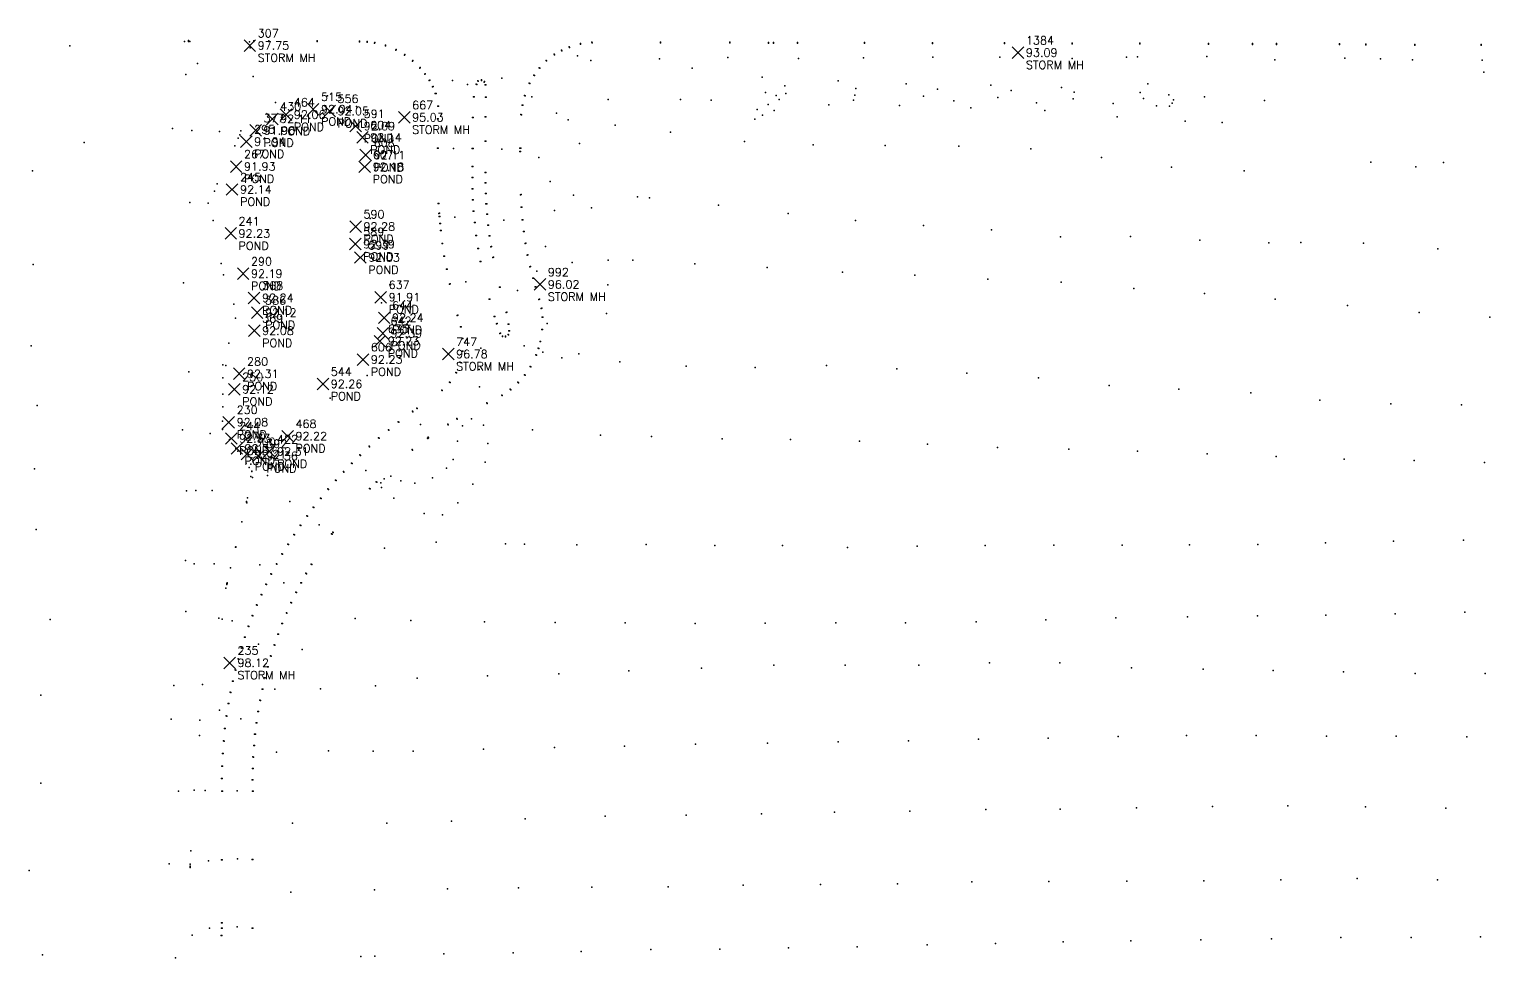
# Model space of a CAD drawing. Header units: feet. Extents: x 18182 to 20399, y 21105 to 22476.
# Drawn here: x 18212 to 19282, y 21796 to 22476 of the extents above; entities that cross this region are included whole.
import ezdxf

# ---------------------------------------------------------------- set-up
doc = ezdxf.new("R2010")
doc.units = ezdxf.units.FT
doc.header["$MEASUREMENT"] = 0
doc.layers.add('V-NODE-TEXT', color=11, linetype='Continuous')
doc.styles.get("Standard").update_dxf_attribs({"font": 'simplex.shx'})

# ---------------------------------------------------------------- blocks, each defined once
blk = doc.blocks.new('*U1080', base_point=(20611.6, 21291.7, 93.1))
at = {"layer": 'V-NODE-TEXT', "linetype": 'ByBlock', "char_height": 6}
for s, insert, attachment_point in [('1384', (20617.3, 21297.7, 93.1), 7), ('93.09', (20617.3, 21291.7, 93.1), 4), ('STORM MH', (20617.3, 21285.7, 93.1), 1)]:
    blk.add_mtext(s, dxfattribs=dict(at, insert=insert, attachment_point=attachment_point))
blk = doc.blocks.new('*U1474', base_point=(20261.5, 21122, 96))
at = {"layer": 'V-NODE-TEXT', "linetype": 'ByBlock', "char_height": 6}
for s, insert, attachment_point in [('992', (20267.2, 21128, 96), 7), ('96.02', (20267.2, 21122, 96), 4), ('STORM MH', (20267.2, 21116, 96), 1)]:
    blk.add_mtext(s, dxfattribs=dict(at, insert=insert, attachment_point=attachment_point))
blk = doc.blocks.new('*U1721', base_point=(20194.2, 21071, 96.8))
at = {"layer": 'V-NODE-TEXT', "linetype": 'ByBlock', "char_height": 6}
for s, insert, attachment_point in [('747', (20200, 21077, 96.8), 7), ('96.78', (20200, 21071, 96.8), 4), ('STORM MH', (20200, 21065, 96.8), 1)]:
    blk.add_mtext(s, dxfattribs=dict(at, insert=insert, attachment_point=attachment_point))
blk = doc.blocks.new('*U1803', base_point=(20162, 21244.3, 95))
at = {"layer": 'V-NODE-TEXT', "linetype": 'ByBlock', "char_height": 6}
for s, insert, attachment_point in [('667', (20167.8, 21250.3, 95), 7), ('95.03', (20167.8, 21244.3, 95), 4), ('STORM MH', (20167.8, 21238.3, 95), 1)]:
    blk.add_mtext(s, dxfattribs=dict(at, insert=insert, attachment_point=attachment_point))
blk = doc.blocks.new('*U1828', base_point=(20147.4, 21097.6, 92.2))
at = {"layer": 'V-NODE-TEXT', "linetype": 'ByBlock', "char_height": 6}
for s, insert, attachment_point in [('644', (20153.1, 21103.6, 92.2), 7), ('92.24', (20153.1, 21097.6, 92.2), 4), ('POND', (20153.1, 21091.6, 92.2), 1)]:
    blk.add_mtext(s, dxfattribs=dict(at, insert=insert, attachment_point=attachment_point))
blk = doc.blocks.new('*U1832', base_point=(20146.3, 21086.2, 92.4))
at = {"layer": 'V-NODE-TEXT', "linetype": 'ByBlock', "char_height": 6}
for s, insert, attachment_point in [('642', (20152, 21092.2, 92.4), 7), ('92.39', (20152, 21086.2, 92.4), 4), ('POND', (20152, 21080.2, 92.4), 1)]:
    blk.add_mtext(s, dxfattribs=dict(at, insert=insert, attachment_point=attachment_point))
blk = doc.blocks.new('*U1839', base_point=(20144.9, 21112.6, 91.9))
at = {"layer": 'V-NODE-TEXT', "linetype": 'ByBlock', "char_height": 6}
for s, insert, attachment_point in [('637', (20150.6, 21118.6, 91.9), 7), ('91.91', (20150.6, 21112.6, 91.9), 4), ('POND', (20150.6, 21106.6, 91.9), 1)]:
    blk.add_mtext(s, dxfattribs=dict(at, insert=insert, attachment_point=attachment_point))
blk = doc.blocks.new('*U1843', base_point=(20144.1, 21080.5, 92.2))
at = {"layer": 'V-NODE-TEXT', "linetype": 'ByBlock', "char_height": 6}
for s, insert, attachment_point in [('635', (20149.9, 21086.5, 92.2), 7), ('92.23', (20149.9, 21080.5, 92.2), 4), ('POND', (20149.9, 21074.5, 92.2), 1)]:
    blk.add_mtext(s, dxfattribs=dict(at, insert=insert, attachment_point=attachment_point))
blk = doc.blocks.new('*U1872', base_point=(20133.8, 21216.7, 92.1))
at = {"layer": 'V-NODE-TEXT', "linetype": 'ByBlock', "char_height": 6}
for s, insert, attachment_point in [('608', (20139.6, 21222.7, 92.1), 7), ('92.11', (20139.6, 21216.7, 92.1), 4), ('POND', (20139.6, 21210.7, 92.1), 1)]:
    blk.add_mtext(s, dxfattribs=dict(at, insert=insert, attachment_point=attachment_point))
blk = doc.blocks.new('*U1875', base_point=(20133.2, 21208.1, 92.2))
at = {"layer": 'V-NODE-TEXT', "linetype": 'ByBlock', "char_height": 6}
for s, insert, attachment_point in [('92.18', (20138.9, 21208.1, 92.2), 4), ('607', (20138.9, 21214.1, 92.2), 7), ('POND', (20138.9, 21202.1, 92.2), 1)]:
    blk.add_mtext(s, dxfattribs=dict(at, insert=insert, attachment_point=attachment_point))
blk = doc.blocks.new('*U1878', base_point=(20131.8, 21066.9, 92.2))
at = {"layer": 'V-NODE-TEXT', "linetype": 'ByBlock', "char_height": 6}
for s, insert, attachment_point in [('606', (20137.6, 21072.9, 92.2), 7), ('92.23', (20137.6, 21066.9, 92.2), 4), ('POND', (20137.6, 21060.9, 92.2), 1)]:
    blk.add_mtext(s, dxfattribs=dict(at, insert=insert, attachment_point=attachment_point))
blk = doc.blocks.new('*U1882', base_point=(20131.4, 21229.7, 92.1))
at = {"layer": 'V-NODE-TEXT', "linetype": 'ByBlock', "char_height": 6}
for s, insert, attachment_point in [('92.14', (20137.1, 21229.7, 92.1), 4), ('604', (20137.1, 21235.7, 92.1), 7), ('POND', (20137.1, 21223.7, 92.1), 1)]:
    blk.add_mtext(s, dxfattribs=dict(at, insert=insert, attachment_point=attachment_point))
blk = doc.blocks.new('*U1889', base_point=(20129.9, 21141.7, 92))
at = {"layer": 'V-NODE-TEXT', "linetype": 'ByBlock', "char_height": 6}
for s, insert, attachment_point in [('599', (20135.7, 21147.7, 92), 7), ('92.03', (20135.7, 21141.7, 92), 4), ('POND', (20135.7, 21135.7, 92), 1)]:
    blk.add_mtext(s, dxfattribs=dict(at, insert=insert, attachment_point=attachment_point))
blk = doc.blocks.new('*U1899', base_point=(20126.6, 21238, 92.1))
at = {"layer": 'V-NODE-TEXT', "linetype": 'ByBlock', "char_height": 6}
for s, insert, attachment_point in [('591', (20132.3, 21244, 92.1), 7), ('92.09', (20132.3, 21238, 92.1), 4), ('POND', (20132.3, 21232, 92.1), 1)]:
    blk.add_mtext(s, dxfattribs=dict(at, insert=insert, attachment_point=attachment_point))
blk = doc.blocks.new('*U1902', base_point=(20126.5, 21164.3, 92.3))
at = {"layer": 'V-NODE-TEXT', "linetype": 'ByBlock', "char_height": 6}
for s, insert, attachment_point in [('590', (20132.2, 21170.3, 92.3), 7), ('92.28', (20132.2, 21164.3, 92.3), 4), ('POND', (20132.2, 21158.3, 92.3), 1)]:
    blk.add_mtext(s, dxfattribs=dict(at, insert=insert, attachment_point=attachment_point))
blk = doc.blocks.new('*U1905', base_point=(20126.2, 21151.5, 92.4))
at = {"layer": 'V-NODE-TEXT', "linetype": 'ByBlock', "char_height": 6}
for s, insert, attachment_point in [('589', (20132, 21157.5, 92.4), 7), ('92.39', (20132, 21151.5, 92.4), 4), ('POND', (20132, 21145.5, 92.4), 1)]:
    blk.add_mtext(s, dxfattribs=dict(at, insert=insert, attachment_point=attachment_point))
blk = doc.blocks.new('*U1940', base_point=(20107.4, 21249, 92))
at = {"layer": 'V-NODE-TEXT', "linetype": 'ByBlock', "char_height": 6}
for s, insert, attachment_point in [('556', (20113.1, 21255, 92), 7), ('92.05', (20113.1, 21249, 92), 4), ('POND', (20113.1, 21243, 92), 1)]:
    blk.add_mtext(s, dxfattribs=dict(at, insert=insert, attachment_point=attachment_point))
blk = doc.blocks.new('*U1954', base_point=(20102.4, 21049.1, 92.3))
at = {"layer": 'V-NODE-TEXT', "linetype": 'ByBlock', "char_height": 6}
for s, insert, attachment_point in [('544', (20108.2, 21055.1, 92.3), 7), ('92.26', (20108.2, 21049.1, 92.3), 4), ('POND', (20108.2, 21043.1, 92.3), 1)]:
    blk.add_mtext(s, dxfattribs=dict(at, insert=insert, attachment_point=attachment_point))
blk = doc.blocks.new('*U1985', base_point=(20095.4, 21250.4, 92))
at = {"layer": 'V-NODE-TEXT', "linetype": 'ByBlock', "char_height": 6}
for s, insert, attachment_point in [('515', (20101.1, 21256.4, 92), 7), ('92.04', (20101.1, 21250.4, 92), 4), ('POND', (20101.1, 21244.4, 92), 1)]:
    blk.add_mtext(s, dxfattribs=dict(at, insert=insert, attachment_point=attachment_point))
blk = doc.blocks.new('*U2034', base_point=(20076.7, 21010.8, 92.2))
at = {"layer": 'V-NODE-TEXT', "linetype": 'ByBlock', "char_height": 6}
for s, insert, attachment_point in [('468', (20082.4, 21016.8, 92.2), 7), ('92.22', (20082.4, 21010.8, 92.2), 4), ('POND', (20082.4, 21004.8, 92.2), 1)]:
    blk.add_mtext(s, dxfattribs=dict(at, insert=insert, attachment_point=attachment_point))
blk = doc.blocks.new('*U2040', base_point=(20075.4, 21246.4, 92.1))
at = {"layer": 'V-NODE-TEXT', "linetype": 'ByBlock', "char_height": 6}
for s, insert, attachment_point in [('464', (20081.2, 21252.4, 92.1), 7), ('92.06', (20081.2, 21246.4, 92.1), 4), ('POND', (20081.2, 21240.4, 92.1), 1)]:
    blk.add_mtext(s, dxfattribs=dict(at, insert=insert, attachment_point=attachment_point))
blk = doc.blocks.new('*U2076', base_point=(20065.4, 21243.2, 92.1))
at = {"layer": 'V-NODE-TEXT', "linetype": 'ByBlock', "char_height": 6}
for s, insert, attachment_point in [('430', (20071.1, 21249.2, 92.1), 7), ('92.11', (20071.1, 21243.2, 92.1), 4), ('POND', (20071.1, 21237.2, 92.1), 1)]:
    blk.add_mtext(s, dxfattribs=dict(at, insert=insert, attachment_point=attachment_point))
blk = doc.blocks.new('*U2086', base_point=(20063.1, 20999.6, 92.3))
at = {"layer": 'V-NODE-TEXT', "linetype": 'ByBlock', "char_height": 6}
for s, insert, attachment_point in [('422', (20068.9, 21005.6, 92.3), 7), ('92.31', (20068.9, 20999.6, 92.3), 4), ('POND', (20068.9, 20993.6, 92.3), 1)]:
    blk.add_mtext(s, dxfattribs=dict(at, insert=insert, attachment_point=attachment_point))
blk = doc.blocks.new('*U2118', base_point=(20055.1, 20996.3, 92.4))
at = {"layer": 'V-NODE-TEXT', "linetype": 'ByBlock', "char_height": 6}
for s, insert, attachment_point in [('392', (20060.9, 21002.3, 92.4), 7), ('92.36', (20060.9, 20996.3, 92.4), 4), ('POND', (20060.9, 20990.3, 92.4), 1)]:
    blk.add_mtext(s, dxfattribs=dict(at, insert=insert, attachment_point=attachment_point))
blk = doc.blocks.new('*U2126', base_point=(20054.4, 21101.3, 92.1))
at = {"layer": 'V-NODE-TEXT', "linetype": 'ByBlock', "char_height": 6}
for s, insert, attachment_point in [('386', (20060.1, 21107.3, 92.1), 7), ('92.12', (20060.1, 21101.3, 92.1), 4), ('POND', (20060.1, 21095.3, 92.1), 1)]:
    blk.add_mtext(s, dxfattribs=dict(at, insert=insert, attachment_point=attachment_point))
blk = doc.blocks.new('*U2137', base_point=(20053.2, 21234.8, 92))
at = {"layer": 'V-NODE-TEXT', "linetype": 'ByBlock', "char_height": 6}
for s, insert, attachment_point in [('377', (20059, 21240.8, 92), 7), ('91.96', (20059, 21234.8, 92), 4), ('POND', (20059, 21228.8, 92), 1)]:
    blk.add_mtext(s, dxfattribs=dict(at, insert=insert, attachment_point=attachment_point))
blk = doc.blocks.new('*U2147', base_point=(20052.2, 21088, 92.1))
at = {"layer": 'V-NODE-TEXT', "linetype": 'ByBlock', "char_height": 6}
for s, insert, attachment_point in [('369', (20058, 21094, 92.1), 7), ('92.08', (20058, 21088, 92.1), 4), ('POND', (20058, 21082, 92.1), 1)]:
    blk.add_mtext(s, dxfattribs=dict(at, insert=insert, attachment_point=attachment_point))
blk = doc.blocks.new('*U2150', base_point=(20052, 21112.1, 92.2))
at = {"layer": 'V-NODE-TEXT', "linetype": 'ByBlock', "char_height": 6}
for s, insert, attachment_point in [('368', (20057.8, 21118.1, 92.2), 7), ('92.24', (20057.8, 21112.1, 92.2), 4), ('POND', (20057.8, 21106.1, 92.2), 1)]:
    blk.add_mtext(s, dxfattribs=dict(at, insert=insert, attachment_point=attachment_point))
blk = doc.blocks.new('*U2213', base_point=(20049, 21297, 97.7))
at = {"layer": 'V-NODE-TEXT', "linetype": 'ByBlock', "char_height": 6}
for s, insert, attachment_point in [('307', (20054.7, 21303, 97.7), 7), ('97.75', (20054.7, 21297, 97.7), 4), ('STORM MH', (20054.7, 21291, 97.7), 1)]:
    blk.add_mtext(s, dxfattribs=dict(at, insert=insert, attachment_point=attachment_point))
blk = doc.blocks.new('*U2222', base_point=(20046.7, 20997.6, 92.2))
at = {"layer": 'V-NODE-TEXT', "linetype": 'ByBlock', "char_height": 6}
for s, insert, attachment_point in [('300', (20052.5, 21003.6, 92.2), 7), ('92.21', (20052.5, 20997.6, 92.2), 4), ('POND', (20052.5, 20991.6, 92.2), 1)]:
    blk.add_mtext(s, dxfattribs=dict(at, insert=insert, attachment_point=attachment_point))
blk = doc.blocks.new('*U2229', base_point=(20046.3, 21226.6, 91.9))
at = {"layer": 'V-NODE-TEXT', "linetype": 'ByBlock', "char_height": 6}
for s, insert, attachment_point in [('295', (20052.1, 21232.6, 91.9), 7), ('91.94', (20052.1, 21226.6, 91.9), 4), ('POND', (20052.1, 21220.6, 91.9), 1)]:
    blk.add_mtext(s, dxfattribs=dict(at, insert=insert, attachment_point=attachment_point))
blk = doc.blocks.new('*U2236', base_point=(20044.1, 21129.8, 92.2))
at = {"layer": 'V-NODE-TEXT', "linetype": 'ByBlock', "char_height": 6}
for s, insert, attachment_point in [('290', (20049.8, 21135.8, 92.2), 7), ('92.19', (20049.8, 21129.8, 92.2), 4), ('POND', (20049.8, 21123.8, 92.2), 1)]:
    blk.add_mtext(s, dxfattribs=dict(at, insert=insert, attachment_point=attachment_point))
blk = doc.blocks.new('*U2248', base_point=(20041.2, 21056.5, 92.3))
at = {"layer": 'V-NODE-TEXT', "linetype": 'ByBlock', "char_height": 6}
for s, insert, attachment_point in [('280', (20046.9, 21062.5, 92.3), 7), ('92.31', (20046.9, 21056.5, 92.3), 4), ('POND', (20046.9, 21050.5, 92.3), 1)]:
    blk.add_mtext(s, dxfattribs=dict(at, insert=insert, attachment_point=attachment_point))
blk = doc.blocks.new('*U2260', base_point=(20039.4, 21001.8, 92.4))
at = {"layer": 'V-NODE-TEXT', "linetype": 'ByBlock', "char_height": 6}
for s, insert, attachment_point in [('270', (20045.1, 21007.8, 92.4), 7), ('92.37', (20045.1, 21001.8, 92.4), 4), ('POND', (20045.1, 20995.8, 92.4), 1)]:
    blk.add_mtext(s, dxfattribs=dict(at, insert=insert, attachment_point=attachment_point))
blk = doc.blocks.new('*U2265', base_point=(20039, 21208.4, 91.9))
at = {"layer": 'V-NODE-TEXT', "linetype": 'ByBlock', "char_height": 6}
for s, insert, attachment_point in [('267', (20044.7, 21214.4, 91.9), 7), ('91.93', (20044.7, 21208.4, 91.9), 4), ('POND', (20044.7, 21202.4, 91.9), 1)]:
    blk.add_mtext(s, dxfattribs=dict(at, insert=insert, attachment_point=attachment_point))
blk = doc.blocks.new('*U2284', base_point=(20037.5, 21045.2, 92.1))
at = {"layer": 'V-NODE-TEXT', "linetype": 'ByBlock', "char_height": 6}
for s, insert, attachment_point in [('250', (20043.3, 21051.2, 92.1), 7), ('92.12', (20043.3, 21045.2, 92.1), 4), ('POND', (20043.3, 21039.2, 92.1), 1)]:
    blk.add_mtext(s, dxfattribs=dict(at, insert=insert, attachment_point=attachment_point))
blk = doc.blocks.new('*U2291', base_point=(20035.9, 21191.6, 92.1))
at = {"layer": 'V-NODE-TEXT', "linetype": 'ByBlock', "char_height": 6}
for s, insert, attachment_point in [('245', (20041.7, 21197.6, 92.1), 7), ('92.14', (20041.7, 21191.6, 92.1), 4), ('POND', (20041.7, 21185.6, 92.1), 1)]:
    blk.add_mtext(s, dxfattribs=dict(at, insert=insert, attachment_point=attachment_point))
blk = doc.blocks.new('*U2294', base_point=(20035.4, 21009.2, 92.3))
at = {"layer": 'V-NODE-TEXT', "linetype": 'ByBlock', "char_height": 6}
for s, insert, attachment_point in [('244', (20041.1, 21015.2, 92.3), 7), ('92.33', (20041.1, 21009.2, 92.3), 4), ('POND', (20041.1, 21003.2, 92.3), 1)]:
    blk.add_mtext(s, dxfattribs=dict(at, insert=insert, attachment_point=attachment_point))
blk = doc.blocks.new('*U2299', base_point=(20035, 21159.3, 92.2))
at = {"layer": 'V-NODE-TEXT', "linetype": 'ByBlock', "char_height": 6}
for s, insert, attachment_point in [('241', (20040.7, 21165.3, 92.2), 7), ('92.23', (20040.7, 21159.3, 92.2), 4), ('POND', (20040.7, 21153.3, 92.2), 1)]:
    blk.add_mtext(s, dxfattribs=dict(at, insert=insert, attachment_point=attachment_point))
blk = doc.blocks.new('*U2307', base_point=(20034.2, 20844.7, 98.1))
at = {"layer": 'V-NODE-TEXT', "linetype": 'ByBlock', "char_height": 6}
for s, insert, attachment_point in [('235', (20039.9, 20850.7, 98.1), 7), ('98.12', (20039.9, 20844.7, 98.1), 4), ('STORM MH', (20039.9, 20838.7, 98.1), 1)]:
    blk.add_mtext(s, dxfattribs=dict(at, insert=insert, attachment_point=attachment_point))
blk = doc.blocks.new('*U2314', base_point=(20033.5, 21021, 92.1))
at = {"layer": 'V-NODE-TEXT', "linetype": 'ByBlock', "char_height": 6}
for s, insert, attachment_point in [('230', (20039.3, 21027, 92.1), 7), ('92.08', (20039.3, 21021, 92.1), 4), ('POND', (20039.3, 21015, 92.1), 1)]:
    blk.add_mtext(s, dxfattribs=dict(at, insert=insert, attachment_point=attachment_point))

msp = doc.modelspace()

# ---------------------------------------------------------------- linework, layer by layer
at = {"color": 0, "linetype": 'ByBlock', "lineweight": -2, "transparency": 16777216}
for p, q in [((18369.3, 22460.1, -902.3), (18377.8, 22468.6, -902.3)), ((18369.3, 22468.6, -902.3), (18377.8, 22460.1, -902.3)), ((18931.9, 22454.9, -906.9), (18940.4, 22463.4, -906.9)), ((18931.9, 22463.4, -906.9), (18940.4, 22454.9, -906.9)), ((18415.7, 22413.5, -908), (18424.2, 22422, -908)), ((18415.7, 22422, -908), (18424.2, 22413.5, -908)), ((18427.8, 22412.2, -908), (18436.3, 22420.7, -908)), ((18427.8, 22420.7, -908), (18436.3, 22412.2, -908)), ((18385.7, 22406.4, -907.9), (18394.2, 22414.9, -907.9)), ((18385.7, 22414.9, -907.9), (18394.2, 22406.4, -907.9)), ((18395.8, 22409.6, -907.9), (18404.3, 22418.1, -907.9)), ((18395.8, 22418.1, -907.9), (18404.3, 22409.6, -907.9)), ((18446.9, 22401.1, -907.9), (18455.4, 22409.6, -907.9)), ((18446.9, 22409.6, -907.9), (18455.4, 22401.1, -907.9)), ((18482.4, 22407.5, -905), (18490.9, 22416, -905)), ((18482.4, 22416, -905), (18490.9, 22407.5, -905)), ((18366.7, 22389.7, -908.1), (18375.2, 22398.2, -908.1)), ((18366.7, 22398.2, -908.1), (18375.2, 22389.7, -908.1)), ((18373.6, 22398, -908), (18382.1, 22406.5, -908)), ((18373.6, 22406.5, -908), (18382.1, 22398, -908)), ((18451.8, 22392.9, -907.9), (18460.3, 22401.4, -907.9)), ((18451.8, 22401.4, -907.9), (18460.3, 22392.9, -907.9)), ((18454.2, 22379.9, -907.9), (18462.7, 22388.4, -907.9)), ((18454.2, 22388.4, -907.9), (18462.7, 22379.9, -907.9)), ((18359.3, 22371.5, -908.1), (18367.8, 22380, -908.1)), ((18359.3, 22380, -908.1), (18367.8, 22371.5, -908.1)), ((18453.5, 22371.3, -907.8), (18462, 22379.8, -907.8)), ((18453.5, 22379.8, -907.8), (18462, 22371.3, -907.8)), ((18356.3, 22354.8, -907.9), (18364.8, 22363.2, -907.9)), ((18356.3, 22363.2, -907.9), (18364.8, 22354.8, -907.9)), ((18446.8, 22327.5, -907.7), (18455.3, 22336, -907.7)), ((18446.8, 22336, -907.7), (18455.3, 22327.5, -907.7)), ((18355.4, 22322.5, -907.8), (18363.9, 22331, -907.8)), ((18355.4, 22331, -907.8), (18363.9, 22322.5, -907.8)), ((18446.6, 22314.7, -907.6), (18455.1, 22323.2, -907.6)), ((18446.6, 22323.2, -907.6), (18455.1, 22314.7, -907.6)), ((18450.3, 22304.9, -908), (18458.8, 22313.3, -908)), ((18450.3, 22313.3, -908), (18458.8, 22304.9, -908)), ((18364.5, 22293, -907.8), (18372.9, 22301.5, -907.8)), ((18364.5, 22301.5, -907.8), (18372.9, 22293, -907.8)), ((18581.8, 22285.2, -904), (18590.3, 22293.7, -904)), ((18581.8, 22293.7, -904), (18590.3, 22285.2, -904)), ((18372.4, 22275.3, -907.8), (18380.9, 22283.7, -907.8)), ((18372.4, 22283.7, -907.8), (18380.9, 22275.3, -907.8)), ((18465.2, 22275.8, -908.1), (18473.7, 22284.3, -908.1)), ((18465.2, 22284.3, -908.1), (18473.7, 22275.8, -908.1)), ((18374.7, 22264.5, -907.9), (18383.2, 22272.9, -907.9)), ((18374.7, 22272.9, -907.9), (18383.2, 22264.5, -907.9)), ((18467.8, 22260.8, -907.8), (18476.2, 22269.2, -907.8)), ((18467.8, 22269.2, -907.8), (18476.2, 22260.8, -907.8)), ((18372.6, 22251.2, -907.9), (18381.1, 22259.7, -907.9)), ((18372.6, 22259.7, -907.9), (18381.1, 22251.2, -907.9)), ((18464.5, 22243.6, -907.8), (18473, 22252.1, -907.8)), ((18464.5, 22252.1, -907.8), (18473, 22243.6, -907.8)), ((18466.7, 22249.4, -907.6), (18475.1, 22257.9, -907.6)), ((18466.7, 22257.9, -907.6), (18475.1, 22249.4, -907.6)), ((18452.2, 22230.1, -907.8), (18460.7, 22238.6, -907.8)), ((18452.2, 22238.6, -907.8), (18460.7, 22230.1, -907.8)), ((18514.6, 22234.2, -903.2), (18523.1, 22242.6, -903.2)), ((18514.6, 22242.6, -903.2), (18523.1, 22234.2, -903.2)), ((18361.6, 22219.7, -907.7), (18370, 22228.2, -907.7)), ((18361.6, 22228.2, -907.7), (18370, 22219.7, -907.7)), ((18357.9, 22208.3, -907.9), (18366.4, 22216.8, -907.9)), ((18357.9, 22216.8, -907.9), (18366.4, 22208.3, -907.9)), ((18422.8, 22212.3, -907.7), (18431.3, 22220.8, -907.7)), ((18422.8, 22220.8, -907.7), (18431.3, 22212.3, -907.7)), ((18353.9, 22184.2, -907.9), (18362.4, 22192.7, -907.9)), ((18353.9, 22192.7, -907.9), (18362.4, 22184.2, -907.9)), ((18355.8, 22172.3, -907.7), (18364.2, 22180.8, -907.7)), ((18355.8, 22180.8, -907.7), (18364.2, 22172.3, -907.7)), ((18359.8, 22165, -907.6), (18368.3, 22173.4, -907.6)), ((18359.8, 22173.4, -907.6), (18368.3, 22165, -907.6)), ((18397, 22174, -907.8), (18405.5, 22182.5, -907.8)), ((18397, 22182.5, -907.8), (18405.5, 22174, -907.8)), ((18367.1, 22160.8, -907.8), (18375.6, 22169.3, -907.8)), ((18367.1, 22169.3, -907.8), (18375.6, 22160.8, -907.8)), ((18375.5, 22159.5, -907.6), (18384, 22168, -907.6)), ((18375.5, 22168, -907.6), (18384, 22159.5, -907.6)), ((18383.5, 22162.8, -907.7), (18392, 22171.3, -907.7)), ((18383.5, 22171.3, -907.7), (18392, 22162.8, -907.7)), ((18354.6, 22007.9, -901.9), (18363, 22016.4, -901.9)), ((18354.6, 22016.4, -901.9), (18363, 22007.9, -901.9))]:
    msp.add_line(p, q, dxfattribs=at)
for p in [(18241.7, 22464.2, -901.8), (18325.7, 22467.4, -901.5), (18328.6, 22468, -902.1), (18328.6, 22467.5, -901.6), (18328.7, 22467.4, -901.6), (18329.6, 22467.4, -901.6), (18373.3, 22467.2, -902), (18373.5, 22464.7, -902.2), (18373.7, 22462.7, -902.4), (18376.4, 22467.9, -902.6), (18376.4, 22467.4, -902.1), (18387.4, 22467.8, -902.6), (18387.4, 22467.3, -902.1), (18422.9, 22467.8, -903), (18422.9, 22467.3, -902.5), (18453.8, 22467.6, -903.3), (18453.8, 22467.1, -902.8), (18459.4, 22467.5, -903.3), (18459.4, 22467, -902.8), (18464.9, 22466.2, -902.8), (18465, 22466.7, -903.3), (18472.9, 22464.2, -902.9), (18473, 22464.7, -903.4), (18480.7, 22461.4, -903.5), (18607.4, 22463.5, -904.5), (18607.6, 22463, -904), (18615.6, 22465.8, -904.6), (18615.8, 22465.4, -904.1), (18624.1, 22467, -904.6), (18624.2, 22466.5, -904.1), (18674.2, 22467, -905.1), (18674.2, 22466.5, -904.6), (18725.1, 22466.9, -905.5), (18725.1, 22466.4, -905), (18753.5, 22466.7, -905.8), (18753.5, 22466.2, -905.3), (18757, 22466.7, -905.8), (18757, 22466.2, -905.3), (18774.7, 22466.7, -906), (18774.7, 22466.2, -905.5), (18823.7, 22466.6, -906.5), (18823.7, 22466.1, -906), (18873.6, 22466.5, -906.8), (18873.6, 22466, -906.3), (18926.3, 22466.3, -907.3), (18926.3, 22465.8, -906.8), (18975.7, 22466.1, -907.8), (18975.7, 22465.6, -907.3), (19025.3, 22466.1, -908.2), (19025.3, 22465.6, -907.7), (19075.7, 22465.9, -908.7), (19075.7, 22465.4, -908.2), (19107.8, 22465.8, -908.7), (19107.8, 22465.3, -908.2), (19125.4, 22465.8, -908.8), (19125.4, 22465.3, -908.3), (19171.5, 22465.6, -908.7), (19171.5, 22465.1, -908.2), (19190.8, 22465.5, -908.8), (19190.8, 22465, -908.3), (19226.8, 22465.3, -908.7), (19226.8, 22464.8, -908.2), (19275.2, 22465.1, -908.6), (19275.2, 22464.6, -908.1), (18335.3, 22451.2, -903.1), (18480.4, 22461, -903), (18486.8, 22457.4, -903.2), (18487.1, 22457.8, -903.7), (18492.7, 22453, -903.4), (18493, 22453.4, -903.9), (18590.6, 22453.5, -904.5), (18590.9, 22453.1, -904), (18596.4, 22458.1, -904.6), (18596.6, 22457.7, -904.1), (18601.7, 22461.1, -904.6), (18602, 22460.6, -904.1), (18613.4, 22456.9, -904.2), (18623.2, 22453.5, -904.3), (18673.5, 22454.6, -905.1), (18723.6, 22455.7, -905.7), (18775.4, 22454.9, -905.8), (18823, 22455.4, -906), (18873.8, 22455.8, -906.4), (18922.7, 22455.9, -906.7), (18975.7, 22455, -907.3), (19015.6, 22455.9, -907.8), (19023.7, 22456.1, -908), (19074.5, 22456.3, -908.4), (19124.2, 22454, -908.5), (19175.5, 22455.1, -908.3), (19201.5, 22454.7, -908.3), (19225.1, 22453.9, -908.6), (19275.9, 22453.7, -908.3), (18326.8, 22443.2, -904.2), (18375.9, 22441.8, -904.4), (18498, 22447.9, -903.5), (18498.3, 22448.3, -904), (18501.6, 22443.5, -903.7), (18502, 22443.8, -904.2), (18558.2, 22440.5, -904.1), (18581.5, 22442.6, -904.4), (18582, 22442.4, -903.9), (18585.5, 22448.1, -904.5), (18585.9, 22447.8, -904), (18697.5, 22447.8, -905.3), (18748.7, 22441.3, -906), (19277.2, 22444.9, -905.9), (18504.8, 22438.8, -903.8), (18505.3, 22439.1, -904.3), (18507.4, 22434.1, -904), (18507.9, 22434.4, -904.5), (18509.9, 22429.3, -904.6), (18522, 22438.8, -904.2), (18532.9, 22435.9, -904.2), (18539.4, 22436.1, -904), (18539.9, 22436, -903.5), (18540.6, 22438.6, -904.1), (18540.8, 22438.2, -903.6), (18543.2, 22439.3, -904), (18543.2, 22438.8, -903.5), (18545.2, 22437.7, -903.6), (18545.5, 22438.1, -904.1), (18546, 22435.6, -903.5), (18546.5, 22435.6, -904), (18578.2, 22436.8, -904.4), (18578.7, 22436.5, -903.9), (18751.3, 22430, -906.1), (18765.4, 22435, -906), (18766.1, 22429.4, -908.7), (18804.3, 22438.6, -905.3), (18817.3, 22432.9, -905.6), (18854.1, 22436.3, -905.4), (18877.1, 22432.4, -906), (18916.3, 22435.3, -905.5), (18931, 22431.4, -906.2), (18968, 22433.7, -906.4), (18977.2, 22430.3, -907.1), (19025.5, 22430, -907.7), (19031.1, 22436.3, -907.3), (18392.4, 22422.7, -905.1), (18430.4, 22427.5, -904.2), (18451.6, 22419.7, -904.7), (18509.4, 22429.2, -904.1), (18511.3, 22420.1, -904.1), (18511.8, 22420.1, -904.6), (18537.3, 22426.8, -904.1), (18537.8, 22426.8, -903.6), (18546.1, 22426.7, -903.5), (18546.6, 22426.7, -904), (18572.9, 22420.8, -904.5), (18573.4, 22420.7, -904), (18574.6, 22427.7, -904.4), (18575.1, 22427.5, -903.9), (18580, 22426.8, -903.6), (18635.9, 22424.8, -903.9), (18689, 22424.9, -905.2), (18711.3, 22424.4, -905.6), (18753.2, 22421.2, -908.6), (18759, 22427.9, -908.6), (18761.2, 22425, -906.3), (18797.6, 22421, -906), (18815.7, 22424.4, -906.5), (18816.5, 22428.1, -909.1), (18849.3, 22420.6, -906.5), (18867, 22427.4, -909.3), (18889, 22424, -907), (18901.6, 22418.9, -906.8), (18921.3, 22426.4, -909.6), (18949.7, 22422.5, -907.2), (18976.5, 22425.4, -910.1), (19005.9, 22422, -908.3), (19028, 22425.6, -910.7), (19037.4, 22420.2, -908.8), (19046.5, 22428.4, -908), (19047, 22419.9, -910.1), (19049, 22422.3, -911.3), (19050, 22424.7, -911.3), (19072.6, 22426.9, -907.6), (19116.5, 22424.2, -910.7), (18511.1, 22410.8, -904.2), (18511.6, 22410.7, -904.7), (18536.6, 22411.6, -904.2), (18537.1, 22411.6, -903.7), (18546, 22412.2, -903.7), (18546.5, 22412.2, -904.2), (18572, 22413.8, -904.5), (18572.5, 22413.7, -904), (18598.1, 22414.9, -902.6), (18606.6, 22410.1, -902.4), (18743.3, 22410.5, -906.1), (18745, 22417.6, -906.7), (18748.9, 22413.5, -909), (18757.6, 22416.8, -906.2), (18955.7, 22416.8, -907.4), (19008.6, 22412.3, -908.2), (19058.4, 22409.1, -909.1), (19085.7, 22408.1, -907.7), (18317, 22403.7, -904.3), (18331.1, 22402.3, -904.3), (18351.4, 22401.5, -904.8), (18366.2, 22399.1, -905.6), (18366.2, 22398.9, -905.6), (18366.9, 22402, -905.5), (18454.6, 22398.4, -907.9), (18466.8, 22402.8, -904.9), (18641.2, 22406.2, -903.7), (18681.6, 22400.9, -905.3), (18252.2, 22393.3, -902.6), (18362.5, 22390.9, -905.4), (18365.1, 22396.6, -905.6), (18511, 22389.2, -904.3), (18511.5, 22389.2, -904.8), (18522.8, 22388.9, -904.6), (18536.5, 22388.9, -904.4), (18537, 22388.9, -903.9), (18545.9, 22394.4, -903.9), (18546.4, 22394.4, -904.4), (18558, 22388.4, -904.6), (18571.3, 22386.9, -904.8), (18571.4, 22389.3, -904.8), (18571.8, 22386.9, -904.3), (18571.9, 22389.3, -904.3), (18614.9, 22392.7, -902.1), (18735.7, 22394.2, -906.1), (18786.2, 22391.7, -906.2), (18838.8, 22391.3, -906.4), (18892.8, 22390.6, -906.8), (18945.4, 22388.7, -907.2), (18536.4, 22375.9, -904.5), (18536.9, 22375.9, -904), (18585.3, 22382.5, -902.8), (18997.2, 22382.4, -908.2), (19194.5, 22379.1, -907.4), (19247.8, 22378.8, -907.6), (18214.3, 22372.7, -902.2), (18469.3, 22375.3, -904.9), (18536.3, 22367.7, -904.1), (18536.8, 22367.7, -903.6), (18545.9, 22371.5, -904), (18546.4, 22371.5, -904.5), (19048.5, 22375.2, -908.9), (19101.6, 22372.6, -908.9), (19227.4, 22375.6, -907.6), (18347.7, 22357.8, -904.9), (18349.6, 22363, -904.6), (18536.4, 22359.5, -903.7), (18536.9, 22359.5, -903.2), (18545.9, 22363.8, -903.9), (18546.1, 22356.1, -903.9), (18546.4, 22363.8, -904.4), (18546.6, 22356.1, -904.4), (18571.7, 22355.1, -905), (18572.2, 22355.2, -904.5), (18593.4, 22364.9, -902.8), (18610.6, 22354.9, -901.7), (18329.7, 22349.5, -904.7), (18343.1, 22349, -904.2), (18511.5, 22348.7, -904.5), (18512, 22348.7, -905), (18536.7, 22351.3, -903.3), (18537.2, 22351.3, -902.8), (18546.5, 22348.4, -903.9), (18547, 22348.5, -904.4), (18572.3, 22346, -905.1), (18572.8, 22346.1, -904.6), (18623.8, 22345.5, -901.8), (18657.5, 22353.6, -904.7), (18666.3, 22352.8, -905), (18716.7, 22347.5, -906.2), (18346.7, 22336.2, -904.7), (18461.8, 22337.8, -905.5), (18512, 22341.4, -904.5), (18512.2, 22339.1, -904.5), (18512.5, 22341.5, -905), (18512.6, 22334.1, -904.5), (18512.7, 22339.2, -905), (18513.1, 22334.1, -905), (18523.7, 22338.6, -904.7), (18537.2, 22343.1, -903), (18537.7, 22343.1, -902.5), (18538, 22334.9, -902.6), (18538.5, 22334.9, -902.1), (18547.1, 22340.8, -903.9), (18547.6, 22340.8, -904.4), (18559.5, 22336.4, -904.7), (18573, 22336.8, -905.1), (18573.5, 22336.8, -904.6), (18596.7, 22343.5, -902.6), (18767.9, 22341.3, -906.1), (18817.2, 22336.2, -906.4), (18513.1, 22329, -904.5), (18513.6, 22329, -905), (18539.1, 22325.2, -903.1), (18539.6, 22325.3, -902.6), (18547.9, 22332.8, -903.9), (18548.4, 22332.9, -904.4), (18548.9, 22324.9, -903.8), (18549.4, 22325, -904.3), (18573.9, 22328.1, -905), (18574.4, 22328.2, -904.5), (18866.8, 22332.7, -906.5), (18916.6, 22329.3, -906.6), (18967.3, 22324.4, -907.5), (19018.6, 22324.5, -908.4), (18460.2, 22318.5, -905.5), (18514.3, 22319.5, -904.5), (18514.7, 22319.5, -905), (18540.5, 22315.7, -903.7), (18541, 22315.7, -903.2), (18550.1, 22317, -903.8), (18550.6, 22317.1, -904.3), (18575.2, 22319.5, -904.9), (18575.7, 22319.6, -904.4), (18590.1, 22317.2, -903.4), (19069.3, 22321.8, -908.5), (19119.7, 22319.8, -907.4), (19143.3, 22320.2, -906.3), (19189.1, 22319.7, -905.7), (19243.6, 22315.4, -907.6), (18214.8, 22304, -903.4), (18352.5, 22304.7, -904.7), (18466.5, 22307.2, -905.2), (18515.7, 22310, -904.4), (18516.2, 22310.1, -904.9), (18542.3, 22306.1, -904.2), (18542.8, 22306.2, -903.7), (18551.4, 22309.2, -903.8), (18551.9, 22309.3, -904.3), (18576.7, 22310.9, -904.8), (18577.2, 22311, -904.3), (18578.6, 22302.4, -904.8), (18579.1, 22302.5, -904.3), (18609.6, 22305.4, -902.1), (18635.9, 22307.3, -902.9), (18654, 22307.1, -904.4), (18699.4, 22304.6, -906), (18752.3, 22301.7, -906.1), (18325, 22290.6, -905.4), (18354.2, 22296.5, -904.2), (18517.6, 22300.6, -904.3), (18518, 22300.7, -904.8), (18531.8, 22291.3, -904.4), (18580.8, 22293.9, -904.7), (18581.3, 22294, -904.2), (18583.7, 22299.2, -903.9), (18807.5, 22298.3, -906.2), (18860.5, 22296.1, -906.5), (18914.1, 22293.2, -906.6), (18967.7, 22291, -907.3), (18476.1, 22289, -905.1), (18519.8, 22289.7, -904.2), (18520.3, 22289.8, -904.7), (18556.4, 22287.3, -903.6), (18556.9, 22287.4, -904.1), (18569.5, 22285, -904.3), (18582.5, 22287.6, -904.7), (18582.9, 22287.7, -904.2), (18635.7, 22289.2, -902.8), (19021, 22286.5, -908.1), (19072.6, 22282.8, -908), (18361.8, 22274.9, -903.6), (18470.1, 22276, -907.9), (18548.8, 22278.6, -904.1), (18549.3, 22278.7, -903.6), (18561.2, 22268.9, -903.4), (18561.7, 22269, -903.9), (18585.2, 22278.4, -904.5), (18585.7, 22278.5, -904), (18586.8, 22271.9, -904.4), (18587.3, 22272, -903.9), (19124.4, 22278.6, -906.6), (19177.5, 22274, -907.1), (18363, 22264.8, -903.6), (18488.7, 22260, -904.6), (18525.5, 22266.7, -904), (18526, 22266.8, -904.5), (18527.8, 22258.3, -903.9), (18528.3, 22258.4, -904.4), (18552.6, 22265.8, -903.9), (18553, 22266, -903.4), (18554.3, 22260.6, -903.8), (18554.7, 22260.7, -903.3), (18562.7, 22260.2, -903.3), (18563.2, 22260.3, -903.8), (18587.6, 22265.4, -904.3), (18588.1, 22265.4, -903.8), (18591.4, 22260.9, -903.5), (18634.8, 22268.1, -902.5), (19229.9, 22268.8, -907.7), (19281.6, 22265.4, -907.8), (18529, 22249.7, -903.8), (18529.5, 22249.7, -904.3), (18556.6, 22253.4, -903.7), (18557.1, 22253.6, -903.2), (18558.5, 22251.2, -903.7), (18558.7, 22251.6, -903.2), (18560.8, 22251.5, -903.2), (18560.9, 22251, -903.8), (18562.7, 22252.8, -903.2), (18563.1, 22252.5, -903.7), (18563.3, 22255.3, -903.2), (18563.8, 22255.4, -903.7), (18586.1, 22247.7, -903.8), (18586.5, 22247.6, -903.3), (18587.5, 22256.5, -904), (18588, 22256.4, -903.5), (18213.5, 22244.4, -904.6), (18358.3, 22246.5, -904.1), (18482.9, 22240.7, -904.4), (18529.1, 22240.5, -903.7), (18529.6, 22240.5, -904.2), (18542.7, 22242.6, -904), (18574.4, 22244.4, -903.6), (18583, 22237.8, -903.5), (18583.5, 22237.6, -903), (18584.8, 22242.7, -903.6), (18585.2, 22242.5, -903.1), (18588.2, 22239.9, -902.8), (18614.6, 22238.5, -901.3), (18353.8, 22230.5, -904.5), (18355.9, 22230, -904.6), (18527.4, 22232.4, -903.8), (18527.9, 22232.3, -904.3), (18541.5, 22227.2, -904), (18559.1, 22228.1, -903.7), (18578.8, 22229.3, -903.4), (18579.3, 22229.1, -902.9), (18602.1, 22235.6, -901.2), (18644.4, 22232.7, -904), (18693.1, 22229.5, -906.1), (18743.7, 22228.6, -906.3), (18795.9, 22230, -906.5), (18847.3, 22227.7, -906.6), (18328.9, 22225.4, -904), (18353.8, 22221, -904.8), (18459.6, 22222.6, -904.7), (18519.8, 22217.9, -903.9), (18520.2, 22217.6, -904.4), (18524.3, 22224.8, -903.9), (18524.8, 22224.6, -904.4), (18569.9, 22217.7, -903.5), (18570.2, 22217.4, -903), (18574.7, 22223.2, -903.4), (18575.1, 22222.9, -902.9), (18898.7, 22224.4, -906.6), (18951, 22221, -906.9), (18353.7, 22208.9, -905.2), (18432.5, 22206, -905), (18514.1, 22212, -904), (18514.4, 22211.6, -904.5), (18541.7, 22214.3, -904), (18558.1, 22208.4, -903.9), (18558.4, 22208, -903.4), (18564.3, 22212.7, -903.7), (18564.6, 22212.3, -903.2), (19002.8, 22215.3, -907.9), (19053.9, 22212.7, -907.6), (19106.5, 22210.1, -906.3), (18217.9, 22200.7, -904.3), (18353.7, 22199.8, -905.5), (18492.7, 22196.5, -903.8), (18493, 22196.1, -904.3), (18495.9, 22198.8, -903.9), (18496.2, 22198.4, -904.4), (18547.2, 22202.7, -904.2), (18547.4, 22202.2, -903.7), (19157.1, 22204.6, -906.4), (19209.1, 22202, -906.4), (19260.8, 22201.1, -906.3), (18353.6, 22189.2, -905.9), (18353.6, 22183.6, -906.1), (18482.3, 22188.8, -903.7), (18482.6, 22188.4, -904.2), (18498.5, 22186.9, -904), (18518.5, 22187, -904.4), (18518.7, 22186.6, -903.9), (18525.2, 22191.1, -904.4), (18525.4, 22190.7, -903.9), (18529.4, 22185.8, -903.1), (18535.8, 22191, -903.2), (18544.7, 22186.2, -902), (18324.2, 22183, -903.8), (18344.4, 22180.1, -904.3), (18353.6, 22183.1, -906.1), (18358.6, 22175.9, -906.1), (18467.9, 22177.1, -903.4), (18468.3, 22176.7, -903.9), (18475, 22183, -903.5), (18475.3, 22182.6, -904), (18503.6, 22176.9, -904.2), (18503.9, 22176.5, -903.7), (18504.2, 22177.4, -904.2), (18504.5, 22177, -903.7), (18525.7, 22174.6, -902.1), (18547.8, 22172.8, -900.1), (18580.5, 22183, -899.7), (18630.4, 22178.9, -904.6), (18667.6, 22178.1, -905.8), (18719.4, 22176.2, -905.9), (18769.6, 22175.7, -906.1), (18820.1, 22174.7, -906.2), (18363.3, 22169.3, -906.1), (18364.7, 22167.3, -906.1), (18371.2, 22164.8, -907.7), (18375.1, 22162.3, -907.9), (18454.2, 22164.6, -903.2), (18454.6, 22164.2, -903.7), (18461, 22170.9, -903.3), (18461.3, 22170.5, -903.8), (18492.5, 22168.4, -904), (18492.8, 22168, -903.5), (18869.9, 22172.5, -906.2), (18921.1, 22169.9, -906.3), (18973.3, 22168.8, -907), (19023.6, 22167.3, -907.8), (19074.7, 22165.4, -906.8), (19125.1, 22163.3, -905.9), (18215.9, 22154.4, -902.5), (18370.9, 22158.4, -906), (18373.1, 22155.4, -906), (18374.4, 22157.8, -906.6), (18375, 22152.7, -906), (18375, 22152.6, -906), (18375, 22152.4, -906), (18397.2, 22153.6, -904.7), (18442.2, 22152.4, -903.1), (18442.5, 22152, -903.6), (18448.1, 22158.5, -903.1), (18448.5, 22158.2, -903.6), (18458.5, 22153, -903.6), (18517.5, 22154.9, -900.8), (18522.4, 22161.1, -901), (18545.9, 22159.2, -899.3), (19174.9, 22161.5, -906), (19226.2, 22160.4, -905.9), (19277.7, 22159, -905.5), (18374.4, 22148.7, -906), (18375.5, 22148, -905.9), (18386.5, 22149.5, -905.1), (18436.4, 22146, -903), (18436.8, 22145.7, -903.5), (18466.1, 22144.9, -903.6), (18466.5, 22144.5, -903.1), (18469.6, 22144.1, -902.8), (18470.1, 22140.6, -902.5), (18471.9, 22147.1, -903), (18476.9, 22148.9, -902.8), (18484.1, 22145.6, -902.2), (18494.5, 22143.9, -901.3), (18507.4, 22147.8, -900.8), (18536.8, 22143.1, -899.4), (18327.3, 22138.2, -903), (18334, 22138.5, -904.1), (18346.1, 22138.4, -904.1), (18371.1, 22129.8, -905.7), (18371.2, 22130.5, -905.7), (18371.8, 22133, -905.7), (18402.8, 22130.4, -902.8), (18425.3, 22132.9, -902.8), (18425.7, 22132.6, -903.3), (18430.8, 22139.6, -902.9), (18431.1, 22139.2, -903.4), (18461.3, 22140, -903.7), (18461.7, 22139.6, -903.2), (18478.9, 22132.8, -901.7), (18371.3, 22129.4, -905.7), (18415.3, 22120, -902.7), (18415.7, 22119.7, -903.2), (18420, 22126.2, -902.8), (18420.4, 22125.9, -903.2), (18501.3, 22121.7, -899.9), (18514.6, 22120.7, -899.8), (18525.8, 22129.5, -899.5), (18217.1, 22109.9, -902.1), (18367.6, 22115.5, -905.6), (18410.5, 22113.1, -902.6), (18410.9, 22112.9, -903.1), (18424.4, 22113.3, -902.9), (18401.4, 22099.1, -902.5), (18401.8, 22098.9, -903), (18405.8, 22106.2, -902.6), (18406.2, 22105.9, -903.1), (18433.4, 22106.8, -903.1), (18433.8, 22106.5, -902.6), (18434.4, 22108, -903.2), (18434.7, 22107.7, -902.7), (18510, 22100.5, -900.4), (18560.7, 22099.3, -902.4), (18574.6, 22099.1, -903.3), (18613.1, 22098.6, -905), (18663.7, 22098.8, -905.4), (18714, 22098.1, -905.6), (18763.6, 22098.2, -905.8), (18862.2, 22097.7, -905.8), (18912, 22098.1, -906.2), (18962.3, 22098.3, -906.4), (19012.4, 22098.4, -907.4), (19061.8, 22098.6, -907.2), (19111.7, 22099, -905.9), (19161.4, 22100.1, -905.4), (19211.1, 22101.3, -905.2), (19262.4, 22102.1, -904.8), (18326.5, 22087.1, -902.7), (18363.1, 22096.9, -905.4), (18363.2, 22097.1, -905.4), (18363.2, 22097, -905.4), (18397.1, 22092, -902.4), (18397.5, 22091.7, -902.9), (18472.1, 22096.2, -900.6), (18811.2, 22096.8, -905.9), (18332.9, 22084.8, -903.6), (18347.4, 22084.7, -904), (18359.5, 22081.8, -905.3), (18380.9, 22083.9, -902.6), (18389, 22077.3, -902.3), (18389.5, 22077.1, -902.8), (18393, 22084.7, -902.4), (18393.4, 22084.5, -902.9), (18414.5, 22077.8, -902.9), (18415, 22077.5, -902.4), (18418.4, 22084.5, -902.9), (18418.9, 22084.2, -902.4), (18356.1, 22067, -905.3), (18356.7, 22069.5, -905.3), (18356.8, 22070.2, -905.3), (18356.9, 22070.7, -905.3), (18356.9, 22070.4, -905.3), (18356.9, 22070.3, -905.3), (18385.3, 22069.8, -902.3), (18385.8, 22069.6, -902.8), (18398.4, 22070.8, -902.6), (18410.8, 22070.9, -902.8), (18411.3, 22070.7, -902.3), (18381.8, 22062.3, -902.2), (18382.3, 22062, -902.7), (18403.7, 22056.4, -902.7), (18404.1, 22056.2, -902.2), (18407.3, 22064, -902.8), (18407.7, 22063.8, -902.3), (18326.7, 22049.9, -902.7), (18350.9, 22044.9, -905.3), (18375.3, 22046.8, -902.2), (18375.8, 22046.7, -902.7), (18378.5, 22054.6, -902.2), (18378.9, 22054.4, -902.7), (18400.3, 22048.8, -902.7), (18400.7, 22048.6, -902.2), (18450.6, 22044.7, -904.9), (19007.8, 22045.1, -907.3), (19060.2, 22046, -907.4), (19111.4, 22046.7, -906), (19161.5, 22047.1, -905.5), (19212.4, 22048.1, -905.4), (19263.3, 22049.3, -905.1), (18227.4, 22043.9, -901.7), (18353.2, 22044.2, -905.3), (18360.7, 22043, -902.9), (18372.4, 22039, -902.1), (18372.9, 22038.8, -902.6), (18397.1, 22041, -902.6), (18397.5, 22040.9, -902.1), (18491.5, 22043.2, -904.9), (18545.3, 22042.3, -905.1), (18597.2, 22041.8, -905.1), (18648.4, 22041.5, -905.3), (18699.8, 22040.9, -905.7), (18751, 22041.2, -905.9), (18802.7, 22041.4, -906), (18853.8, 22041.5, -906.1), (18905.4, 22042.3, -906.2), (18956.6, 22043.6, -906.5), (18367.2, 22023.1, -902.1), (18367.6, 22023, -902.6), (18369.7, 22031.1, -902.1), (18370.1, 22031, -902.6), (18379.8, 22025.8, -902.4), (18391.3, 22025.3, -902.6), (18391.8, 22025.2, -902.1), (18394.1, 22033.2, -902.6), (18394.5, 22033.1, -902.1), (18364.9, 22015.1, -902.1), (18365.3, 22014.9, -902.6), (18388.8, 22017.3, -902.5), (18389.2, 22017.2, -902), (18412, 22021.9, -905.7), (18915.3, 22012.2, -906.4), (18362.8, 22007, -902.1), (18363.2, 22006.9, -902.6), (18386.4, 22009.3, -902.5), (18386.9, 22009.2, -902), (18547.6, 22002.6, -905.1), (18599.8, 22004.1, -905.5), (18651, 22006.4, -905.5), (18704.3, 22008.3, -905.6), (18757.3, 22010.4, -905.8), (18809.5, 22010.6, -905.9), (18863.5, 22010.6, -906.2), (18966.7, 22012.1, -906.9), (19019.3, 22008.5, -907.1), (19071.6, 22007.5, -907.3), (19122.9, 22006.7, -906.2), (19174.4, 22005.7, -905.5), (19227, 22004.5, -905.4), (19278.2, 22004.5, -905.2), (18317.9, 21995.7, -902.3), (18338.9, 21996.3, -904.3), (18360.8, 21998.8, -902.1), (18361.3, 21998.7, -902.6), (18382.5, 21993, -902.5), (18383, 21992.9, -902), (18384.4, 22001.2, -902.5), (18384.8, 22001.1, -902), (18391.9, 21992.8, -901.9), (18425.2, 21993.1, -904.7), (18465.7, 21995.3, -905.6), (18496, 22001, -905.6), (18220.5, 21988.5, -901.5), (18357.6, 21982.4, -902.2), (18358.1, 21982.3, -902.7), (18359.1, 21990.6, -902.2), (18359.6, 21990.5, -902.7), (18380.8, 21984.8, -902.6), (18381.3, 21984.7, -902.1), (18316, 21971, -902.4), (18336.9, 21970.2, -904.4), (18351.4, 21977.4, -902.2), (18356.2, 21973.3, -902.2), (18356.7, 21973.2, -902.7), (18367, 21971.2, -902.5), (18379.4, 21976.6, -902.6), (18379.9, 21976.5, -902.1), (18336.8, 21958.9, -903.9), (18355.1, 21964.1, -902.3), (18355.6, 21964.1, -902.8), (18377.1, 21960, -902.6), (18377.6, 21959.9, -902.1), (18378.2, 21968.3, -902.6), (18378.6, 21968.2, -902.1), (19059.5, 21958.9, -907.5), (19110.6, 21959, -906.8), (18354.2, 21955, -902.3), (18354.7, 21954.9, -902.8), (18376.4, 21951.6, -902.7), (18376.9, 21951.6, -902.2), (18544.8, 21949, -905.5), (18596.7, 21950.1, -905.4), (18647.9, 21951.1, -905.7), (18700, 21952.7, -905.9), (18752.6, 21953.4, -905.9), (18804.3, 21954.3, -906.2), (18855.9, 21955.1, -906.3), (18907.1, 21956.3, -906.5), (18958.3, 21957.1, -906.9), (19009.5, 21958.2, -907.1), (19162, 21958.4, -906), (19213.1, 21958.5, -905.8), (19264.8, 21958.1, -905.5), (18353.5, 21945.8, -902.4), (18354, 21945.8, -902.9), (18375.8, 21943.3, -902.8), (18376.3, 21943.2, -902.3), (18393.1, 21946.8, -900.4), (18431.1, 21947.7, -902.3), (18463.8, 21947.5, -904.6), (18493.1, 21947.4, -905.3), (18352.9, 21927.4, -902.5), (18353.1, 21936.6, -902.4), (18353.4, 21927.4, -903), (18353.6, 21936.6, -902.9), (18375.4, 21934.9, -902.8), (18375.9, 21934.9, -902.3), (18220.5, 21924.1, -901.8), (18321.4, 21918.1, -902.9), (18332.8, 21918.9, -904), (18340.9, 21918.7, -902.4), (18353, 21918.2, -902.5), (18353.5, 21918.2, -903), (18364.3, 21918.5, -902.8), (18375.3, 21926.5, -902.9), (18375.4, 21918.2, -902.9), (18375.8, 21926.5, -902.4), (18375.9, 21918.2, -902.4), (19022.9, 21906, -907.5), (19078.6, 21906.9, -907.3), (19133.6, 21907.4, -906.7), (19190.5, 21906.6, -906.2), (19249.3, 21905.8, -905.7), (18404.7, 21894.8, -899.4), (18473.9, 21894.7, -904.4), (18521.3, 21896.1, -904.6), (18575.3, 21897.9, -904.9), (18633.8, 21899.8, -905.3), (18693.1, 21900.7, -905.4), (18748.3, 21901.5, -905.3), (18801.7, 21902.9, -905.5), (18856.8, 21903.6, -905.8), (18912.6, 21904.7, -906.1), (18967, 21905.1, -906.8), (18330.4, 21874.4, -906), (18314.5, 21865, -904.4), (18329.8, 21863.3, -906.5), (18329.8, 21863.2, -906.5), (18329.8, 21862.7, -906.4), (18329.9, 21864.8, -906.4), (18343.4, 21867.2, -903.4), (18352.8, 21868, -902.9), (18353.3, 21868, -903.4), (18364.5, 21868.5, -903), (18375.3, 21868.1, -903.4), (18375.8, 21868.1, -902.9), (18212, 21860.1, -903.6), (18329.8, 21862.3, -906.4), (18902.2, 21851.7, -905.9), (18958.7, 21852.1, -906.6), (19015.8, 21852.3, -907.2), (19072.1, 21852.4, -907.3), (19128.5, 21853.3, -907.1), (19184.4, 21854.1, -906.5), (19243.4, 21853.2, -906.1), (18403.5, 21844.1, -901.1), (18464.8, 21846, -904.1), (18518.2, 21846.7, -904.5), (18570.4, 21847.4, -904.5), (18624.1, 21847.8, -904.9), (18680, 21848, -905.2), (18734.8, 21849.2, -904.9), (18791.4, 21849.7, -905.3), (18847.9, 21850.4, -905.6), (18352.7, 21821.7, -903), (18353.2, 21821.7, -903.5), (18331.4, 21812.6, -903.9), (18344, 21817.9, -903), (18352.5, 21812.5, -903.1), (18352.7, 21817.9, -903.1), (18353, 21812.5, -903.6), (18353.2, 21817.9, -903.6), (18364.2, 21818.8, -903.2), (18375.2, 21817.9, -903.5), (18375.7, 21817.9, -903), (19069.9, 21809.2, -907), (19121.8, 21810.1, -907.2), (19172.5, 21811.1, -906.9), (19224, 21811, -906.2), (19274.8, 21811.4, -906.1), (18221.8, 21798.2, -902.5), (18515.7, 21798.9, -904.5), (18566.4, 21799.8, -904.6), (18616.3, 21800.8, -905), (18667.2, 21802.2, -904.9), (18717.8, 21802.5, -904.7), (18768.1, 21803.4, -904.8), (18818.3, 21804.2, -904.9), (18869.7, 21805.5, -905.3), (18919.7, 21806.5, -905.7), (18969.2, 21807.7, -906.3), (19018.7, 21808.5, -906.9), (18319.1, 21796.1, -903.8), (18454.9, 21797, -903.7), (18465, 21797.4, -904.2)]:
    msp.add_point(p, dxfattribs=at)

# ---------------------------------------------------------------- block references
at = {"layer": 'V-NODE-TEXT', "lineweight": -2}
for name, p in [('*U2213', (18373.6, 22464.4, -902.3)), ('*U1080', (18936.2, 22459.2, -906.9)), ('*U1985', (18420, 22417.8, -908)), ('*U2076', (18390, 22410.7, -907.9)), ('*U2040', (18400, 22413.8, -907.9)), ('*U1940', (18432, 22416.4, -908)), ('*U1803', (18486.6, 22411.8, -905)), ('*U2137', (18377.8, 22402.2, -908)), ('*U1899', (18451.2, 22405.4, -907.9)), ('*U1882', (18456, 22397.1, -907.9)), ('*U2229', (18370.9, 22394, -908.1)), ('*U2265', (18363.6, 22375.8, -908.1)), ('*U1875', (18457.8, 22375.5, -907.8)), ('*U1872', (18458.4, 22384.1, -907.9)), ('*U2291', (18360.6, 22359, -907.9)), ('*U1902', (18451.1, 22331.8, -907.7)), ('*U2299', (18359.6, 22326.7, -907.8)), ('*U1905', (18450.8, 22318.9, -907.6)), ('*U1889', (18454.5, 22309.1, -908)), ('*U2236', (18368.7, 22297.3, -907.8)), ('*U1474', (18586.1, 22289.4, -904)), ('*U2150', (18376.7, 22279.5, -907.8)), ('*U1839', (18469.5, 22280.1, -908.1)), ('*U2126', (18379, 22268.7, -907.9)), ('*U1828', (18472, 22265, -907.8)), ('*U2147', (18376.8, 22255.5, -907.9)), ('*U1843', (18468.8, 22247.9, -907.8)), ('*U1832', (18470.9, 22253.6, -907.6)), ('*U1721', (18518.8, 22238.4, -903.2)), ('*U1878', (18456.4, 22234.4, -907.8)), ('*U2248', (18365.8, 22223.9, -907.7)), ('*U1954', (18427, 22216.5, -907.7)), ('*U2284', (18362.2, 22212.6, -907.9)), ('*U2314', (18358.1, 22188.5, -907.9)), ('*U2294', (18360, 22176.6, -907.7)), ('*U2034', (18401.3, 22178.3, -907.8)), ('*U2260', (18364, 22169.2, -907.6)), ('*U2222', (18371.3, 22165, -907.8)), ('*U2118', (18379.8, 22163.7, -907.6)), ('*U2086', (18387.7, 22167, -907.7)), ('*U2307', (18358.8, 22012.2, -901.9))]:
    msp.add_blockref(name, p, dxfattribs=at)

doc.saveas('drawing.dxf')
